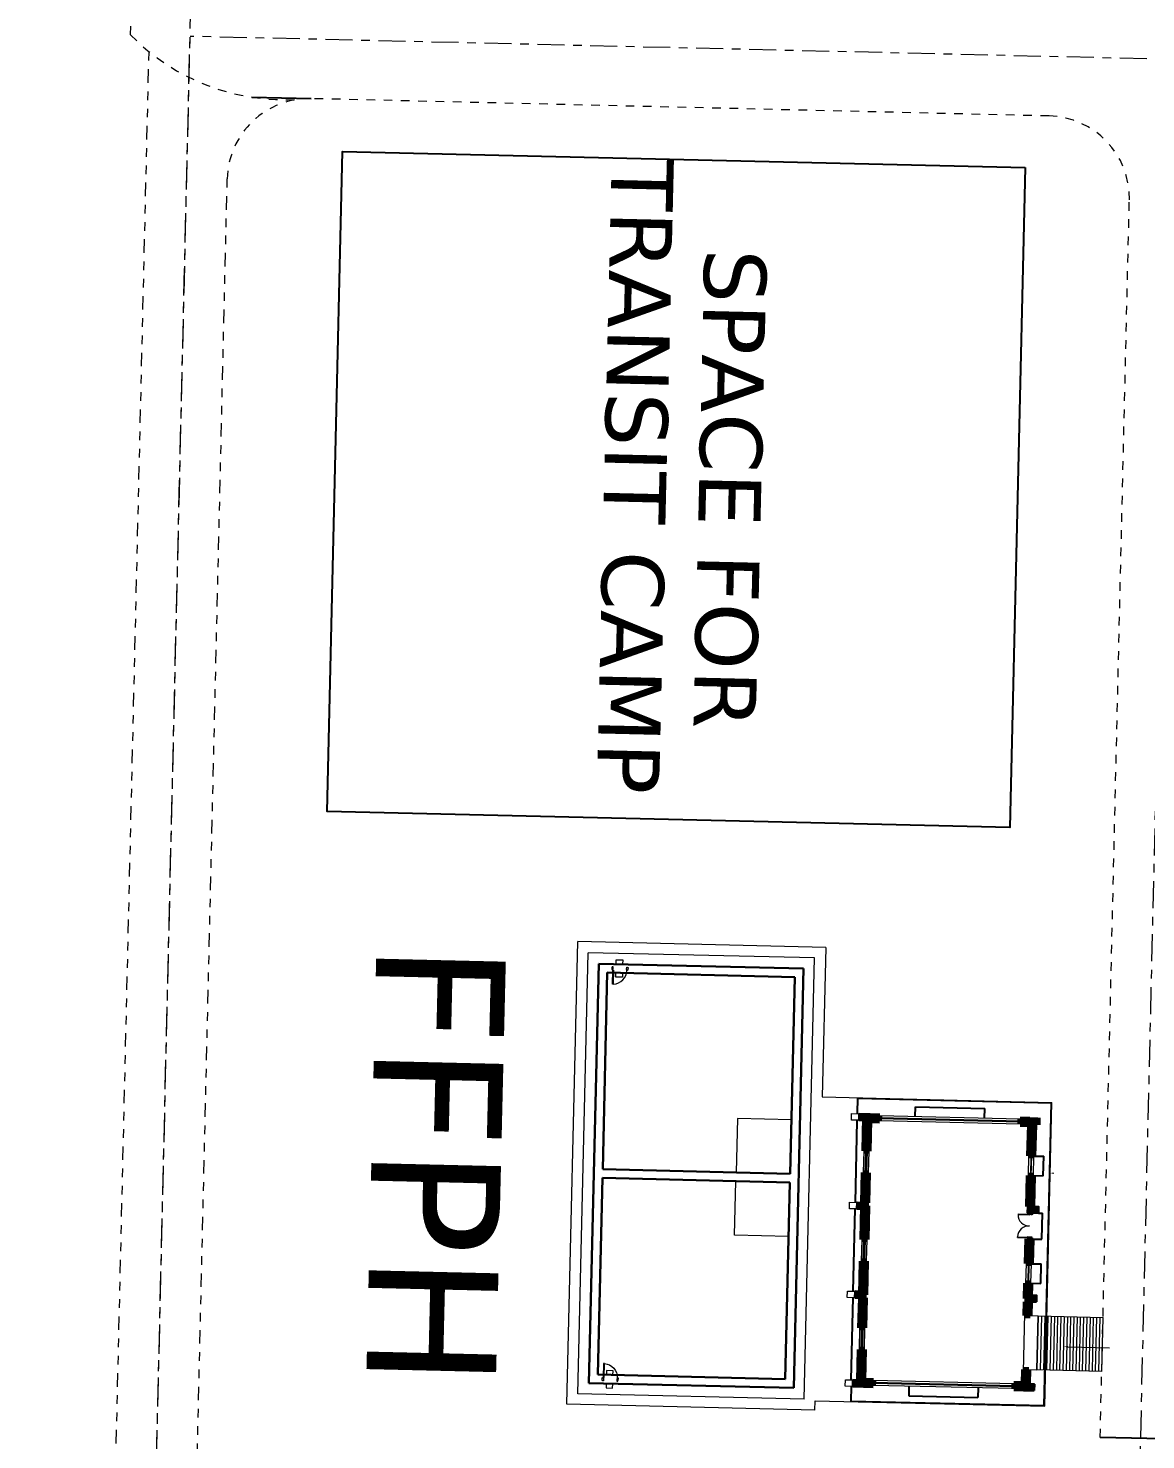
# Model space of a CAD drawing. Header units: metres. Extents: x 201400 to 215600, y 173235 to 1738400.
# Drawn here: x 213041.21 to 213054.14, y 1729845.89 to 1729862.22 of the extents above; entities that cross this region are included whole.
import ezdxf

# ---------------------------------------------------------------- set-up
doc = ezdxf.new("R2010")
doc.units = ezdxf.units.M
for name, pattern in [('CENTER', [2, 1.25, -0.25, 0.25, -0.25]), ('HIDDEN', [0.375, 0.25, -0.125]), ('PHANTOM2', [1.25, 0.625, -0.125, 0.125, -0.125, 0.125, -0.125])]:
    doc.linetypes.add(name, pattern=pattern)
for name, color, linetype, lineweight in [('CONC', 4, 'Continuous', 9), ('DOOR', 2, 'Continuous', 18), ('E-LAY-CNTRL', 1, 'CENTER', 0), ('E-LAY-EXIST', 8, 'HIDDEN', 0), ('e2', 2, 'Continuous', 18), ('e5', 7, 'Continuous', 13), ('rcc', 6, 'Continuous', 30), ('Wall', 6, 'Continuous', 70), ('WIN', 1, 'Continuous', 20)]:
    doc.layers.add(name, color=color, linetype=linetype, lineweight=lineweight)
for name, color, linetype in [('DIM', 11, 'Continuous'), ('E-LAY-DIM', 7, 'Continuous'), ('hid', 7, 'Continuous'), ('TXT', 222, 'Continuous')]:
    doc.layers.add(name, color=color, linetype=linetype)
doc.styles.add('STYLE1', font='verdana.ttf')

# ---------------------------------------------------------------- blocks, each defined once
blk = doc.blocks.new('R-750T')
for points in [[(-3.500000000000028, 5.874999999999943), (-3.499999999999649, 31.87500000000009), (-1.999999999999649, 31.87500000000009), (-1.999999999999972, 5.875)], [(-29.25000000000031, 1.70530256582424e-13), (-29.25000000000003, 0.75), (-30.00000000000003, 0.7500000000000568), (-29.99999999999997, 5.125000000000114), (-29.25000000000003, 5.125000000000114), (-29.24999999999997, 5.875000000000114), (-28.00000000000006, 5.875000000000171), (-28.00000000000006, 4.125000000000171), (-27.50000000000006, 4.125000000000114), (-27.50000000000009, 1.70530256582424e-13)], [(-1.999999999999972, 5.875), (-1.999999999999943, 4.125000000000057), (-2.499999999999972, 4.124999999999943), (-2.499999999999943, 0), (-0.7499999999997442, 0), (-0.7500000000000284, 0.7499999999998863), (0, 0.7499999999998863), (-2.842170943040401e-14, 5.124999999999943), (-0.75, 5.124999999999943), (-0.75, 5.874999999999943)]]:
    blk.add_lwpolyline(points, close=True)
at = {"color": 1}
blk.add_arc((-1.999999999999972, 5.875), 26.00000000000009, 93.30736217967012, 180, dxfattribs=at)
blk = doc.blocks.new('600')
at = {"layer": 'rcc'}
blk.add_hatch(color=256, dxfattribs=at).paths.add_polyline_path([(-150, 0), (150, 2.842170943040401e-14), (150, 500), (-150, 500)])
blk.add_lwpolyline([(-150, 0), (150, 0), (150, 500), (-150, 500)], close=True, dxfattribs=at)
blk = doc.blocks.new('R-1200D')
for p, q in [((-46.00000000000038, 27.37499999999994), (-46, 5.874999999999943)), ((-46.00000000000082, 27.37499999999994), (-44.50000000000082, 27.375)), ((-44.50000000000038, 27.375), (-44.5, 5.875)), ((-3.499999999999613, 27.375), (-3.5, 5.875)), ((-1.999999999999198, 27.37499999999994), (-3.499999999999198, 27.375)), ((-1.999999999999614, 27.37499999999994), (-2, 5.874999999999943)), ((-48, 0.7499999999998863), (-48, 5.124999999999943)), ((-48, 5.124999999999943), (-47.25, 5.124999999999943)), ((-47.25, 0.7499999999998863), (-48, 0.7499999999998863)), ((-47.25, 5.124999999999943), (-47.25, 5.874999999999943)), ((-47.25, 5.874999999999943), (-46.00000000000006, 5.875)), ((-47.25000000000028, 0), (-47.25, 0.7499999999998863)), ((-46.00000000000006, 0), (-47.25000000000028, 0)), ((-46.00000000000006, 5.875), (-46.00000000000006, 4.125000000000057)), ((-46, 5.874999999999943), (-44.5, 5.875)), ((-46.00000000000006, 4.125000000000057), (-45.50000000000006, 4.124999999999943)), ((-46.00000000000006, 1.749999999999943), (-46.00000000000006, 0)), ((-45.50000000000006, 1.749999999999886), (-46.00000000000006, 1.749999999999943)), ((-45.50000000000006, 4.124999999999943), (-45.50000000000006, 1.749999999999886)), ((-2, 5.874999999999943), (-3.5, 5.875)), ((-1.999999999999943, 4.125000000000057), (-2.499999999999943, 4.124999999999943)), ((-2.499999999999943, 4.124999999999943), (-2.499999999999943, 1.749999999999886)), ((-2.499999999999943, 1.749999999999886), (-1.999999999999943, 1.749999999999943)), ((-0.7499999999999999, 5.874999999999943), (-1.999999999999943, 5.875)), ((-1.999999999999943, 5.875), (-1.999999999999943, 4.125000000000057)), ((-1.999999999999943, 1.749999999999943), (-1.999999999999943, 0)), ((-1.999999999999943, 0), (-0.7499999999997157, 0)), ((-0.7499999999999999, 5.124999999999943), (-0.7499999999999999, 5.874999999999943)), ((0, 5.124999999999943), (-0.7499999999999999, 5.124999999999943)), ((-0.7499999999997157, 0), (-0.7499999999999999, 0.7499999999998863)), ((-0.7499999999999999, 0.7499999999998863), (0, 0.7499999999998863)), ((0, 0.7499999999998863), (0, 5.124999999999943))]:
    blk.add_line(p, q)
at = {"color": 1}
for centre, radius, start, end in [((-44.07790356030904, 7.25449117577962), 20.1252380676879, 356.0695596810766, 91.2709302562911), ((-3.92209643969077, 7.254491175779068), 20.12523806768845, 88.72906974370946, 183.9304403189218)]:
    blk.add_arc(centre, radius, start, end, dxfattribs=at)
blk = doc.blocks.new('400kv')
at = {"layer": 'e5'}
h = blk.add_hatch(dxfattribs=at)
h.set_pattern_fill('_USER', color=256, scale=0.15, angle=437.253984407691, style=0, pattern_type=0)
h.set_pattern_definition([(77.25398440769095, (123.983440057491, 173.2152353054844), (-0.1463036498516617, 0.0330944412263202), [])])
h.paths.add_polyline_path([(84.1266527113039, 165.6777114965953), (81.59072278055828, 166.2513484780211), (81.0391487601446, 163.8129543138202), (83.57507869089022, 163.2393173323944)])
h.paths.add_polyline_path([(81.57121562724933, 166.255761070177), (81.20057971426286, 166.3396003211383), (80.64900569384918, 163.9012061569374), (81.01964160683565, 163.8173669059761)])
at = {"layer": 'rcc'}
blk.add_hatch(color=256, dxfattribs=at).paths.add_polyline_path([(83.05203074892052, 174.9777290611528), (83.1281479637837, 175.3142274557613), (82.64046913094353, 175.4245422598906), (82.56435191608034, 175.0880438652821)])
at = {"layer": 'CONC', "linetype": 'Continuous'}
blk.add_line((61.01611368055455, 170.953334329417, -0.379537348304092), (60.21081561071333, 167.393278849544, -0.379537348304092), dxfattribs=at)
at = {"layer": 'DIM', "color": 1}
blk.add_solid([(83.21922265423927, 172.6347611439414, -0.379537348304092), (83.2339312947588, 172.6997849883046, -0.379537348304092), (83.03150544129312, 172.711398987798, -0.379537348304092)], dxfattribs=at)
at = {"layer": 'E-LAY-CNTRL'}
for p, q in [((2.059573574340902, 0.6057837656699121, -0.6636147620001147), (54.4366184331011, 232.1538186422549, -0.2901313259897048)), ((145.4119191216305, 211.574860121822, -0.3105834067972145), (54.4366184331011, 232.1538186422549, -0.3105834067972145)), ((43.65799017762765, -21.72424494917504, -0.3105834067972145), (98.81539222144056, 222.1151714702137, -0.3105834067972145))]:
    blk.add_line(p, q, dxfattribs=at)
at = {"layer": 'E-LAY-CNTRL', "elevation": -0.3105834067972145}
for points in [[(32.89372071751859, 136.917143013794), (98.65308238709213, 427.6256205604877)], [(32.89372071751859, 136.917143013794), (86.71671361092012, 374.8574137797114)]]:
    blk.add_lwpolyline(points, dxfattribs=at)
at = {"layer": 'E-LAY-DIM'}
blk.add_line((56.67491388157941, 228.8280291785486, -0.3105834067972145), (59.3650407026289, 228.2195122751873, -0.3105834067972145), dxfattribs=at)
at = {"layer": 'E-LAY-DIM', "lineweight": -2}
blk.add_line((86.55812680895906, 159.4299412569962, -0.3984769408478427), (82.90053556265775, 160.2573022877332, -0.3984769415433125), dxfattribs=at)
at = {"layer": 'E-LAY-DIM', "lineweight": -2, "elevation": -0.3105834067972145}
blk.add_lwpolyline([(91.12106333766133, 218.5661915724631), (84.3776123955613, 188.7547957950737), (53.56099708715919, 195.7256312128156), (60.30444802937564, 225.537026990205)], close=True, dxfattribs=at)
at = {"layer": 'E-LAY-EXIST', "color": 4}
for p, q in [((51.75438485248014, 232.7605500647333, -1.084502587241891), (96.27134480047654, 429.5607823496129, -0.05076038547623729)), ((92.67350703163538, 220.685010693036, -0.3105834067972145), (59.3650407026289, 228.2195122751873, -0.3105834067972145)), ((82.90053556265775, 160.2573022877332, -0.3982766250012054), (95.5414726648014, 216.1402592752129, -0.3105834067972144))]:
    blk.add_line(p, q, dxfattribs=at)
at = {"layer": 'E-LAY-EXIST', "color": 1, "linetype": 'PHANTOM2'}
for p, q in [((0, 0, -0.6655012945187118), (52.43443063262384, 231.8323206359055, -0.3013591083231456)), ((4.130424323375337, 1.202331014210358, -0.6627970865081079), (54.82029012276325, 225.35154541675, -0.3105834067972144))]:
    blk.add_line(p, q, dxfattribs=at)
at = {"layer": 'E-LAY-EXIST', "color": 4}
for centre, radius, start, end in [((60.10630307451356, 238.1661647970323, -0.3105834067972144), 9.948628479447194, 212.9121653803871, 262.4905857533215), ((91.83511353516951, 216.9786517864559, -0.3105834067972144), 3.8, 347.2539837052772, 77.25398296623459)]:
    blk.add_arc(centre, radius, start, end, dxfattribs=at)
at = {"layer": 'E-LAY-EXIST'}
blk.add_arc((58.52664925227873, 224.513152905507, -0.3105834067972144), 3.8, 77.25398296623459, 167.2539837052772, dxfattribs=at)
at = {"layer": 'e2'}
for p, q in [((59.61282197386026, 167.0159148208331, -0.379537348304092), (64.118078572792, 186.9327183540445, -0.379537348304092)), ((74.33495012077037, 184.6216232082807, -0.379537348304092), (64.118078572792, 186.9327183540445, -0.379537348304092)), ((69.82969352183864, 164.7048196753021, -0.379537348304092), (74.33495012077037, 184.6216232082807, -0.379537348304092)), ((69.36180569999851, 178.0468278068583, -0.379537348304092), (68.81023167958483, 175.6084336426575, -0.379537348304092)), ((71.80019986419939, 177.4952537864447, -0.379537348304092), (69.36180569999851, 178.0468278068583, -0.379537348304092)), ((68.17040581593756, 172.7798964122776, -0.379537348304092), (68.72197983635124, 175.2182905764785, -0.379537348304092)), ((70.60879998013843, 172.2283223918639, -0.379537348304092), (68.17040581593756, 172.7798964122776, -0.379537348304092)), ((69.82969352183864, 164.7048196753021, -0.379537348304092), (59.61282197386026, 167.0159148208331, -0.379537348304092))]:
    blk.add_line(p, q, dxfattribs=at)
at = {"layer": 'e2', "elevation": -0.379537348304092}
for points in [[(65.61246195540298, 186.2871036811266), (65.56833603372797, 186.0920321480371), (65.27572873409372, 186.1582210306078), (65.3198546556523, 186.3532925636973)], [(65.47964293125551, 185.6999383664224), (65.43551700969692, 185.5048668333329), (65.14290970994625, 185.5710557159036), (65.18703563162126, 185.7661272489931)], [(61.3724021455273, 167.5426800623536), (61.41652806708589, 167.7377515954431), (61.12392076745164, 167.803940477781), (61.07979484577663, 167.6088689446915)], [(61.23958312137984, 166.9555147474166), (61.28370904305484, 167.1505862807389), (60.99110174330417, 167.2167751630768), (60.94697582162917, 167.0217036299873)]]:
    blk.add_lwpolyline(points, close=True, dxfattribs=at)
for points in [[(74.86399052338675, 176.8529633174185), (74.52261534042191, 176.9301836802624), (74.5888042228762, 177.2227909800131), (74.93017940584105, 177.1455706171691)], [(73.95775440777652, 172.846681705676), (73.61637922481168, 172.92390206852), (73.68256810726598, 173.2165093682706), (74.02394329023082, 173.1392890051939)], [(73.05151829228271, 168.8404000939336), (72.71014310931787, 168.9176204567775), (72.77633199177217, 169.2102277562954), (73.117707174737, 169.1330073934514)], [(72.14528217667248, 164.8341184819583), (71.80390699370764, 164.9113388448022), (71.87009587616194, 165.2039461445529), (72.21147105912678, 165.126725781709)]]:
    blk.add_lwpolyline(points, dxfattribs=at)
at = {"layer": 'e5'}
for p, q in [((59.01482833689079, 166.6385507921223, -0.379537348304092), (63.74071454396471, 187.530711991014, -0.379537348304092)), ((74.93294375762343, 184.9989872372244, -0.379537348304092), (63.74071454396471, 187.530711991014, -0.379537348304092)), ((74.93294375762343, 184.9989872372244, -0.379537348304092), (73.4054146654671, 178.2460984387435, -0.379537348304092)), ((73.4054146654671, 178.2460984387435, -0.379537348304092), (83.77346665167715, 175.90080570383, -0.379537348304092)), ((80.6710834162077, 162.1858138879761, -0.379537348304092), (83.77346665167715, 175.90080570383, -0.379537348304092)), ((70.20705755054951, 164.1068260383327, -0.379537348304092), (59.01482833689079, 166.6385507921223, -0.379537348304092)), ((80.64900569384918, 163.9012061569374, -0.379537348304092), (81.20057971426286, 166.3396003211383, -0.379537348304092)), ((80.83969737798907, 166.4212332761381, -0.379537348304092), (81.20057971426286, 166.3396003211383, -0.379537348304092)), ((81.20057971426286, 166.3396003211383, -0.379537348304092), (84.1266527113039, 165.6777114965953, -0.379537348304092)), ((83.57507869089022, 163.2393173323944, -0.379537348304092), (84.1266527113039, 165.6777114965953, -0.379537348304092)), ((70.20705755054951, 164.1068260383327, -0.379537348304092), (70.30303143011406, 164.5311066228896, -0.379537348304092)), ((70.30303143011406, 164.5311066228896, -0.379537348304092), (80.6710834162077, 162.1858138879761, -0.379537348304092)), ((80.28812335757539, 163.9828391119372, -0.379537348304092), (80.64900569384918, 163.9012061569374, -0.379537348304092)), ((83.57507869089022, 163.2393173323944, -0.379537348304092), (80.64900569384918, 163.9012061569374, -0.379537348304092))]:
    blk.add_line(p, q, dxfattribs=at)
at = {"layer": 'e5', "color": 1}
blk.add_line((82.26821784535423, 164.6612530194689, -0.379537348304092), (84.13929203490261, 164.2380089319777, -0.379537348304092), dxfattribs=at)
blk.add_solid([(82.26086352509446, 164.6287410974037, -0.379537348304092), (82.275572165614, 164.6937649417669, -0.379537348304092), (82.07314631226473, 164.7053789410274, -0.379537348304092)], dxfattribs=at)
at = {"layer": 'hid', "ltscale": 20}
for p, q in [((74.8565633847611, 177.1827281389851, -0.379537348304092), (75.0103422217071, 177.8625524321105, -0.379537348304092)), ((75.0103422217071, 177.8625524321105, -0.379537348304092), (83.74954690609593, 175.8857111427933, -0.379537348304092)), ((73.94591467699502, 173.1569393740501, -0.379537348304092), (74.78044617001433, 176.8462297443766, -0.379537348304092)), ((77.44647282722872, 176.5030758634675, -0.379537348304092), (77.54575615096837, 176.9419868129771, -0.379537348304092)), ((77.54575615096837, 176.9419868129771, -0.379537348304092), (80.67407239833847, 176.234349797247, -0.379537348304092)), ((80.57478907459881, 175.7954388475046, -0.379537348304092), (80.67407239833847, 176.234349797247, -0.379537348304092)), ((80.65598885517102, 162.2097336335573, -0.379537348304092), (83.74954690609593, 175.8857111427933, -0.379537348304092)), ((74.68381625751499, 174.4164230553433, -0.379537348304092), (74.90444586565718, 175.3917807210237, -0.379537348304092)), ((74.72899761039298, 174.4062028618064, -0.379537348304092), (74.94962721853517, 175.3815605274867, -0.379537348304092)), ((82.47042596945539, 173.6303456227761, -0.379537348304092), (82.90933691896498, 173.53106229892, -0.379537348304092)), ((82.71077027160209, 172.6532403999008, -0.379537348304092), (82.90933691896498, 173.53106229892, -0.379537348304092)), ((73.0396785615012, 169.1506577620748, -0.379537348304092), (73.87972579454072, 172.8643320742995, -0.379537348304092)), ((82.2718593220925, 172.7525237235241, -0.379537348304092), (82.71077027160209, 172.6532403999008, -0.379537348304092)), ((73.78033801203128, 170.4223334144335, -0.379537348304092), (74.00096762017347, 171.3976910801139, -0.379537348304092)), ((73.82551936490927, 170.4121132206637, -0.379537348304092), (74.04614897305146, 171.3874708863441, -0.379537348304092)), ((82.06156764959451, 169.7832504685502, -0.379537348304092), (82.32632317929529, 170.9536796675529, -0.379537348304092)), ((82.15075879951473, 170.9933929969557, -0.379537348304092), (82.32632317929529, 170.9536796675529, -0.379537348304092)), ((81.6226566999685, 169.8825337924063, -0.379537348304092), (82.06156764959451, 169.7832504685502, -0.379537348304092)), ((72.13344244589098, 165.1443761503324, -0.379537348304092), (72.9734896790469, 168.858050462557, -0.379537348304092)), ((81.37058737268671, 168.7681876593269, -0.379537348304092), (81.8094983221963, 168.6689043357037, -0.379537348304092)), ((81.61093167483341, 167.7910824364517, -0.379537348304092), (81.8094983221963, 168.6689043357037, -0.379537348304092)), ((72.87685976654757, 166.4282437735237, -0.379537348304092), (73.09748937468976, 167.4036014392041, -0.379537348304092)), ((72.92204111942556, 166.4180235797539, -0.379537348304092), (73.14267072756775, 167.3933812454343, -0.379537348304092)), ((81.17202072532382, 167.8903657600749, -0.379537348304092), (81.61093167483341, 167.7910824364517, -0.379537348304092)), ((72.06725356343668, 164.8517688508146, -0.379537348304092), (71.91678417066578, 164.1865749226417, -0.379537348304092)), ((71.91678417066578, 164.1865749226417, -0.379537348304092), (80.65598885517102, 162.2097336335573, -0.379537348304092)), ((74.69318208377808, 164.3300617504865, -0.379537348304092), (74.59389876003843, 163.8911508009769, -0.379537348304092)), ((74.59389876003843, 163.8911508009769, -0.379537348304092), (77.72221500752494, 163.1835137850139, -0.379537348304092)), ((77.82149833114818, 163.6224247347564, -0.379537348304092), (77.72221500752494, 163.1835137850139, -0.379537348304092))]:
    blk.add_line(p, q, dxfattribs=at)
at = {"layer": 'rcc'}
for p, q in [((60.21081561071333, 167.393278849544, -0.379537348304092), (64.49544260150287, 186.334724717075, -0.379537348304092)), ((73.7369564838009, 184.2442591795698, -0.379537348304092), (64.49544260150287, 186.334724717075, -0.379537348304092)), ((62.78739809407853, 176.9708214732818, -0.379537348304092), (64.79689256532583, 185.8543790923432, -0.379537348304092)), ((73.25812031503301, 183.9404172413051, -0.379537348304092), (64.79689256532583, 185.8543790923432, -0.379537348304092)), ((69.45232949301135, 165.3028133122716, -0.379537348304092), (73.7369564838009, 184.2442591795698, -0.379537348304092)), ((71.2486258437857, 175.0568596222438, -0.379537348304092), (73.25812031503301, 183.9404172413051, -0.379537348304092)), ((60.68965177948121, 167.6971207880415, -0.379537348304092), (62.69914625072852, 176.58067840687, -0.379537348304092)), ((62.69914625072852, 176.58067840687, -0.379537348304092), (71.16037400055211, 174.6667165560648, -0.379537348304092)), ((62.78739809407853, 176.9708214732818, -0.379537348304092), (71.2486258437857, 175.0568596222438, -0.379537348304092)), ((69.1508795293048, 165.7831589370035, -0.379537348304092), (71.16037400055211, 174.6667165560648, -0.379537348304092)), ((69.45232949301135, 165.3028133122716, -0.379537348304092), (60.21081561071333, 167.393278849544, -0.379537348304092)), ((69.1508795293048, 165.7831589370035, -0.379537348304092), (60.68965177948121, 167.6971207880415, -0.379537348304092))]:
    blk.add_line(p, q, dxfattribs=at)
at = {"layer": 'Wall'}
for p, q in [((74.81487041059881, 175.4120430292096, -0.379537348304092), (75.16043153440114, 176.9396969729569, -0.379537348304092)), ((75.03920267370995, 175.3612982193008, -0.379537348304092), (75.35939139255788, 176.7767860316671, -0.379537348304092)), ((75.35166935622692, 176.7426485132892, -0.379537348304092), (75.79058030585293, 176.6433651896659, -0.379537348304092)), ((75.40241416613571, 176.9669807762839, -0.379537348304092), (75.8413251156453, 176.8676974526607, -0.379537348304092)), ((75.79058030585293, 176.6433651896659, -0.379537348304092), (75.8413251156453, 176.8676974526607, -0.379537348304092)), ((74.81487041059881, 175.4120430292096, -0.379537348304092), (75.03920267370995, 175.3612982193008, -0.379537348304092)), ((82.13040513265878, 175.2092727364507, -0.379537348304092), (82.18159120180644, 175.435555714881, -0.379537348304092)), ((82.13040513265878, 175.2092727364507, -0.379537348304092), (82.56931608228479, 175.1099894128274, -0.379537348304092)), ((82.18159120180644, 175.435555714881, -0.379537348304092), (82.62050215131603, 175.3362723912578, -0.379537348304092)), ((82.24609370634425, 173.681090432452, -0.379537348304092), (82.56435191608034, 175.0880438652821, -0.379537348304092)), ((82.47042596945539, 173.6303456227761, -0.379537348304092), (82.78868417919148, 175.0372990553733, -0.379537348304092)), ((74.28728986007627, 173.0797190112062, -0.379537348304092), (74.59424080234021, 174.4366853635293, -0.379537348304092)), ((74.51162212307099, 173.0289742012974, -0.379537348304092), (74.81857306545135, 174.3859405536205, -0.379537348304092)), ((74.59424080234021, 174.4366853635293, -0.379537348304092), (74.81857306545135, 174.3859405536205, -0.379537348304092)), ((82.47042596945539, 173.6303456227761, -0.379537348304092), (82.24609370634425, 173.681090432452, -0.379537348304092)), ((73.9113921651151, 171.4179533882998, -0.379537348304092), (74.25419541879091, 172.9334153612144, -0.379537348304092)), ((74.13572442822624, 171.367208578391, -0.379537348304092), (74.47852768190205, 172.8826705513056, -0.379537348304092)), ((81.72926884912886, 171.3963151006028, -0.379537348304092), (82.04752705898136, 172.8032685334329, -0.379537348304092)), ((81.95360111224, 171.3455702909268, -0.379537348304092), (82.2718593220925, 172.7525237235241, -0.379537348304092)), ((82.2718593220925, 172.7525237235241, -0.379537348304092), (82.04752705898136, 172.8032685334329, -0.379537348304092)), ((74.13572442822624, 171.367208578391, -0.379537348304092), (73.9113921651151, 171.4179533882998, -0.379537348304092)), ((73.34795930318069, 168.927133749472, -0.379537348304092), (73.69076255697291, 170.4425957226194, -0.379537348304092)), ((73.57229156629182, 168.8763889395632, -0.379537348304092), (73.91509481996763, 170.3918509127107, -0.379537348304092)), ((73.91509481996763, 170.3918509127107, -0.379537348304092), (73.69076255697291, 170.4425957226194, -0.379537348304092)), ((81.14625510957558, 168.8189324692357, -0.379537348304092), (81.39832443685737, 169.9332786020823, -0.379537348304092)), ((81.37058737268671, 168.7681876593269, -0.379537348304092), (81.6226566999685, 169.8825337924063, -0.379537348304092)), ((81.6226566999685, 169.8825337924063, -0.379537348304092), (81.39832443685737, 169.9332786020823, -0.379537348304092)), ((73.00791391963139, 167.4238637471572, -0.379537348304092), (73.31486486201175, 168.7808300997131, -0.379537348304092)), ((73.23224618274253, 167.3731189372484, -0.379537348304092), (73.53919712512288, 168.7300852898043, -0.379537348304092)), ((81.37058737268671, 168.7681876593269, -0.379537348304092), (81.14625510957558, 168.8189324692357, -0.379537348304092)), ((80.78993829234969, 167.2437298391014, -0.379537348304092), (80.94768846221268, 167.9411105699837, -0.379537348304092)), ((81.17202072532382, 167.8903657600749, -0.379537348304092), (80.94768846221268, 167.9411105699837, -0.379537348304092)), ((73.23224618274253, 167.3731189372484, -0.379537348304092), (73.00791391963139, 167.4238637471572, -0.379537348304092)), ((81.01427055546083, 167.1929850291926, -0.379537348304092), (81.17202072532382, 167.8903657600749, -0.379537348304092)), ((80.61536511487793, 166.4719780860469, -0.379537348304092), (80.75684385106433, 167.0974261893425, -0.379537348304092)), ((80.83969737798907, 166.4212332761381, -0.379537348304092), (80.98117611417547, 167.0466813794337, -0.379537348304092)), ((72.47481762885582, 165.0671557874884, -0.379537348304092), (72.7872843114892, 166.4485060814768, -0.379537348304092)), ((72.69914989196695, 165.0164109775797, -0.379537348304092), (73.01161657460034, 166.3977612718008, -0.379537348304092)), ((73.01161657460034, 166.3977612718008, -0.379537348304092), (72.7872843114892, 166.4485060814768, -0.379537348304092)), ((80.61536511487793, 166.4719780860469, -0.379537348304092), (80.83969737798907, 166.4212332761381, -0.379537348304092)), ((72.64840508205816, 164.7920787145849, -0.379537348304092), (73.08731603168417, 164.6927953909617, -0.379537348304092)), ((72.69914989196695, 165.0164109775797, -0.379537348304092), (73.13806084147654, 164.9171276539564, -0.379537348304092)), ((73.13806084147654, 164.9171276539564, -0.379537348304092), (73.08731603168417, 164.6927953909617, -0.379537348304092)), ((79.91679661802482, 163.3837518771179, -0.379537348304092), (80.06379109446425, 164.033583921846, -0.379537348304092)), ((80.06379109446425, 164.033583921846, -0.379537348304092), (80.28812335757539, 163.9828391119372, -0.379537348304092)), ((79.47788566839881, 163.4830352007411, -0.379537348304092), (79.42714085849002, 163.2587029377464, -0.379537348304092)), ((79.91679661802482, 163.3837518771179, -0.379537348304092), (79.47788566839881, 163.4830352007411, -0.379537348304092)), ((80.14112888113596, 163.3330070672091, -0.379537348304092), (80.28812335757539, 163.9828391119372, -0.379537348304092)), ((79.86605180811603, 163.1594196141232, -0.379537348304092), (79.42714085849002, 163.2587029377464, -0.379537348304092))]:
    blk.add_line(p, q, dxfattribs=at)
at = {"layer": 'WIN'}
for p, q in [((82.13040513265878, 175.2092727364507, -0.379537348304092), (75.79102156497538, 176.6453159048688, -0.379537348304092)), ((82.1506674408447, 175.298848191509, -0.379537348304092), (75.8112838731613, 176.7348913599271, -0.379537348304092)), ((82.16088763449807, 175.344029544387, -0.379537348304092), (75.82150406681467, 176.780072713038, -0.379537348304092)), ((82.1807086833287, 175.4316542842425, -0.379537348304092), (75.8413251156453, 176.8676974526607, -0.379537348304092)), ((74.59424080234021, 174.4366853635293, -0.379537348304092), (74.81487041059881, 175.4120430292096, -0.379537348304092)), ((74.81857306545135, 174.3859405536205, -0.379537348304092), (75.03920267370995, 175.3612982193008, -0.379537348304092)), ((82.04752705898136, 172.8032685334329, -0.379537348304092), (82.24609370634425, 173.681090432452, -0.379537348304092)), ((82.14582086133305, 172.7810341019649, -0.379537348304092), (82.34438750869595, 173.6588560012169, -0.379537348304092)), ((82.17356551962439, 172.774758154992, -0.379537348304092), (82.37213216698729, 173.6525800540112, -0.379537348304092)), ((82.2718593220925, 172.7525237235241, -0.379537348304092), (82.47042596945539, 173.6303456227761, -0.379537348304092)), ((73.69076255697291, 170.4425957226194, -0.379537348304092), (73.9113921651151, 171.4179533882998, -0.379537348304092)), ((73.91509481996763, 170.3918509127107, -0.379537348304092), (74.13572442822624, 171.367208578391, -0.379537348304092)), ((80.94768846221268, 167.9411105699837, -0.379537348304092), (81.14625510957558, 168.8189324692357, -0.379537348304092)), ((81.04598226456437, 167.9188761387486, -0.379537348304092), (81.24454891192727, 168.7966980377678, -0.379537348304092)), ((81.07372692285571, 167.9126001915429, -0.379537348304092), (81.27229357021861, 168.7904220907949, -0.379537348304092)), ((81.17202072532382, 167.8903657600749, -0.379537348304092), (81.37058737268671, 168.7681876593269, -0.379537348304092)), ((72.7872843114892, 166.4485060814768, -0.379537348304092), (73.00791391963139, 167.4238637471572, -0.379537348304092)), ((73.01161657460034, 166.3977612718008, -0.379537348304092), (73.23224618274253, 167.3731189372484, -0.379537348304092)), ((79.42758211772889, 163.2606536531821, -0.379537348304092), (73.08731603168417, 164.6927953909617, -0.379537348304092)), ((79.44740316667594, 163.3482783928048, -0.379537348304092), (73.1071370805148, 164.7804201305844, -0.379537348304092)), ((79.45762336032931, 163.3934597456828, -0.379537348304092), (73.11735727416817, 164.8256014834624, -0.379537348304092)), ((79.47788566839881, 163.4830352007411, -0.379537348304092), (73.13761958235409, 164.9151769387536, -0.379537348304092))]:
    blk.add_line(p, q, dxfattribs=at)
at = {"layer": 'WIN', "elevation": -0.379537348304092}
blk.add_lwpolyline([(80.02534700301476, 163.9349469610024), (80.6213774032658, 166.5698735455517), (80.59699346171692, 166.5753892858047), (80.00096306134947, 163.9404627010226)], close=True, dxfattribs=at)
at = {"layer": 'DOOR'}
for name, p, xscale, yscale, zscale, rotation in [('R-750T', (65.0548209809931, 186.0763805818278, -0.379537348304092), 0.02500000003350525, 0.02500000003350525, 0.02500000003350525, 167.253984310759), ('R-1200D', (81.90539538674057, 171.0488951327279, -0.379537348304092), 0.02500000002066291, 0.02500000002066291, 0.02500000002066291, 77.25398444087377), ('R-750T', (60.82692337816115, 167.3857235542964, -0.379537348304092), -0.02500000003350525, 0.02499999990686774, 0.025, 347.253984310759)]:
    blk.add_blockref(name, p, dxfattribs=dict(at, xscale=xscale, yscale=yscale, zscale=zscale, rotation=rotation))
at = {"layer": 'rcc', "xscale": 0.0009999999398089005, "yscale": 0.0009999999398089005, "zscale": 0.0009999999398089005, "rotation": 77.25398296619082}
for p in [(75.38476379751228, 176.8889521630481, -0.379537348304092), (74.47852768190205, 172.8826705513056, -0.379537348304092), (82.18385324080009, 171.1396966467146, -0.379537348304092), (73.57229156629182, 168.8763889395632, -0.379537348304092), (81.27761712518986, 167.1334150349721, -0.379537348304092), (72.6660554506816, 164.8701073278207, -0.379537348304092), (80.37138100957964, 163.1271334232297, -0.379537348304092)]:
    blk.add_blockref('600', p, dxfattribs=at)
at = {"layer": 'TXT', "linetype": 'Continuous', "style": 'STYLE1'}
for s, height, p in [('TRANSIT CAMP', 2.88, (72.44804318982642, 222.7759538656101, -0.3105834067972145)), ('SPACE FOR', 2.88, (75.83784509496763, 217.8280940589029, -0.3105834067972145)), ('FFPH', 6, (54.61829230305739, 189.3896597868297, -0.6745124523968815))]:
    blk.add_text(s, height=height, rotation=257.2539797133209, dxfattribs=at).set_placement(p)

msp = doc.modelspace()

# ---------------------------------------------------------------- block references
at = {"xscale": 0.2499999999999999, "yscale": 0.2499999999999999, "zscale": 0.2499999999999999, "rotation": 11.39700464984234}
msp.add_blockref('400kv', (213041.2103233199, 1729802.545464634, 0.07764585169930362), dxfattribs=at)

doc.saveas('drawing.dxf')
